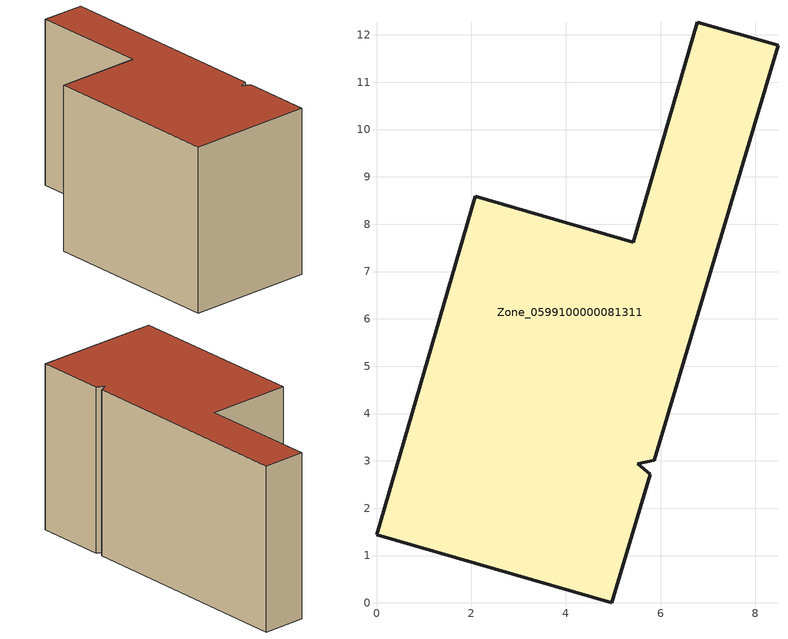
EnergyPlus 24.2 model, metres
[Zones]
Zone_0599100000081311
 floor ground (C_G): 8.48,11.78 5.87,3.01 5.52,2.94 5.78,2.72 4.97,0 0,1.44 2.09,8.59 5.42,7.62 6.78,12.27 z0
 wall outside (C_F): 2.09,8.59 0,1.44 4.97,0 5.78,2.72 5.52,2.94 5.87,3.01 8.48,11.78 6.78,12.27 5.42,7.62 2.09,8.59 z0:6.76
 roof outside (C_R): 5.52,2.94 5.87,3.01 8.48,11.78 6.78,12.27 5.42,7.62 2.09,8.59 0,1.44 4.97,0 5.78,2.72 z6.76
[BUILDING]
Pand.0599100000081311: North Axis=0; Terrain=City; Loads Convergence Tolerance Value=0.04; Temperature Convergence Tolerance Value=0.4; Solar Distribution=FullExterior; Maximum Number of Warmup Days=25; Minimum Number of Warmup Days=1
[Site:Location]
Rotterdam.The.Hague.AP_ZH_NLD Design_Conditions: Latitude=51.96; Longitude=4.45; Time Zone=1; Elevation=-4.5
[SITE:GROUNDTEMPERATURE:BUILDINGSURFACE]
18, 18, 18, 18, 18, 18, 18, 18, 18, 18, 18, 18
[MATERIAL] Thermal Absorptance=0.9; Solar Absorptance=0.7; Visible Absorptance=0.7
Name | Roughness | Thickness | Conductivity | Density | Specific Heat
G.TC.1946 | MediumSmooth | 0.15 | 1 | 540 | 1210
F.TC.1946 | Rough | 0.3 | 0.857143 | 1920 | 840
R.TC.1946 | MediumRough | 0.2 | 0.909091 | 1500 | 1000
[CONSTRUCTION]
C_G: G.TC.1946
C_F: F.TC.1946
C_R: R.TC.1946
[ZONE]
Zone_0599100000081311: Type=1; Multiplier=1; Ceiling Height=Autocalculate; Volume=Autocalculate; Floor Area=autocalculate; Part of Total Floor Area=Yes
[ZONEINFILTRATION:DESIGNFLOWRATE]
Infil_Zone_0599100000081311: Zone or ZoneList or Space or SpaceList=Zone_0599100000081311; Schedule=AlwaysOn; Design Flow Rate Calculation Method=Flow/Area; Flow Rate per Floor Area=0.003; Constant Term Coefficient=1; Temperature Term Coefficient=0; Velocity Term Coefficient=0; Velocity Squared Term Coefficient=0
[HVACTEMPLATE:ZONE:IDEALLOADSAIRSYSTEM]
Zone_0599100000081311: Maximum Heating Supply Air Temperature=50; Minimum Cooling Supply Air Temperature=13; Maximum Heating Supply Air Humidity Ratio=0.0156; Minimum Cooling Supply Air Humidity Ratio=0.0077; Heating Limit=NoLimit; Cooling Limit=NoLimit; Dehumidification Control Type=ConstantSensibleHeatRatio; Cooling Sensible Heat Ratio=0.7; Dehumidification Setpoint=60; Humidification Control Type=None; Humidification Setpoint=30; Outdoor Air Method=None; Outdoor Air Flow Rate per Person=0.00944; Outdoor Air Flow Rate per Zone Floor Area=0; Outdoor Air Flow Rate per Zone=0; Demand Controlled Ventilation Type=None; Outdoor Air Economizer Type=NoEconomizer; Heat Recovery Type=None; Sensible Heat Recovery Effectiveness=0.7; Latent Heat Recovery Effectiveness=0.65
[ZONECONTROL:THERMOSTAT]
ThermostatControl_Zone_0599100000081311: Zone or ZoneList=Zone_0599100000081311; Control Type Schedule=DualSetpointControlType; Control 1=Thermostat_Zone_0599100000081311; Temperature Difference Between Cutout And Setpoint=0
[THERMOSTATSETPOINT:DUALSETPOINT]
Thermostat_Zone_0599100000081311: Heating Setpoint Temperature Schedule=HeatingSetpoint_Zone_0599100000081311; Cooling Setpoint Temperature Schedule=CoolingSetpoint_Zone_0599100000081311
[SCHEDULE:COMPACT]
HeatingSetpoint_Zone_0599100000081311: Through: 12/31, For: AllDays, Until: 24:00, 21
CoolingSetpoint_Zone_0599100000081311: Through: 12/31, For: AllDays, Until: 24:00, 24
DualSetpointControlType: Through: 12/31, For: AllDays, Until: 24:00, 4
AlwaysOn: Through: 12/31, For: AllDays, Until: 24:00, 1
